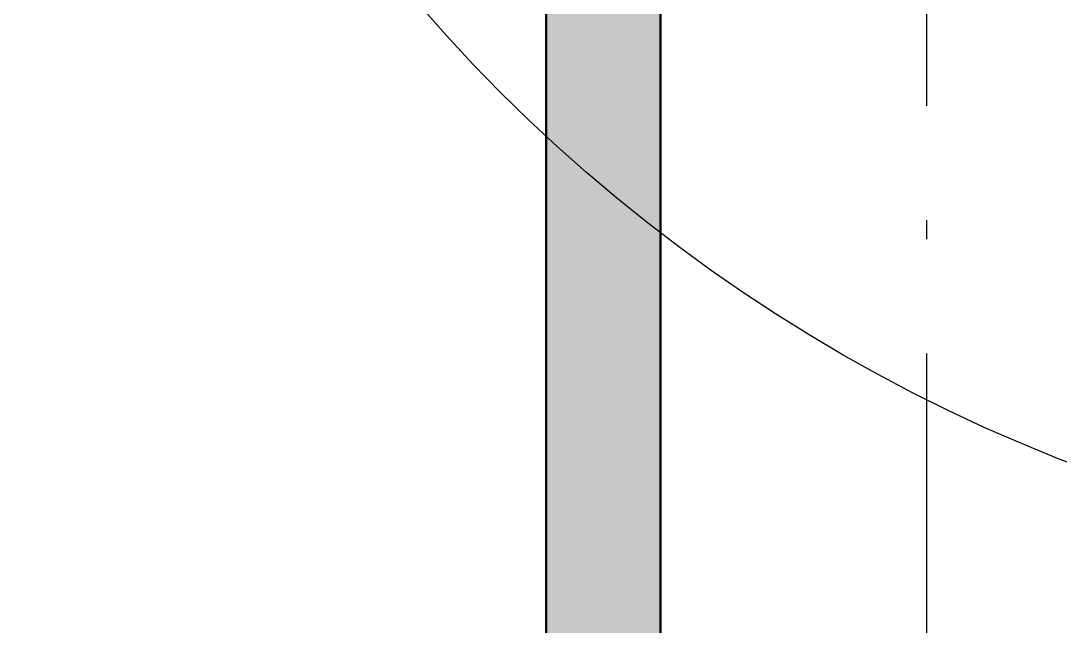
# Model space of a CAD drawing. Header units: millimetres. Extents: x 0 to 594, y 0 to 420.
# Drawn here: x 79.05 to 85.88, y 361.74 to 365.71 of the extents above; entities that cross this region are included whole.
import ezdxf

# ---------------------------------------------------------------- set-up
doc = ezdxf.new("R2010")
doc.units = ezdxf.units.MM
doc.linetypes.add('ISO04-TRAZO-PUNTO', pattern=[7.625, 6, -0.75, 0.125, -0.75])
for name, color, linetype, lineweight in [('01-VISIBLE', 7, 'CONTINUOUS', 50), ('03-EJE', 1, 'ISO04-TRAZO-PUNTO', 25), ('05-RAYADO', 8, 'CONTINUOUS', 25), ('08-FINA', 5, 'CONTINUOUS', 25)]:
    doc.layers.add(name, color=color, linetype=linetype, lineweight=lineweight)

msp = doc.modelspace()

# ---------------------------------------------------------------- hatches: boundary and pattern name
at = {"layer": '05-RAYADO'}
h = msp.add_hatch(color=7, dxfattribs=at)
h.dxf.hatch_style = 1
h.paths.add_polyline_path([(83.25, 49.7547), (82.5, 49.7547), (82.5, 373.3453), (83.25, 373.3453)])

# ---------------------------------------------------------------- linework, layer by layer
at = {"layer": '01-VISIBLE'}
for p, q in [((82.5, 49.7547), (82.5, 373.3453)), ((83.25, 49.7547), (83.25, 373.3453))]:
    msp.add_line(p, q, dxfattribs=at)
at = {"layer": '03-EJE'}
msp.add_line((85, 29.6547), (85, 384.3453), dxfattribs=at)
at = {"layer": '08-FINA'}
msp.add_circle((89.8, 372.8453), 10.75, dxfattribs=at)

doc.saveas('drawing.dxf')
